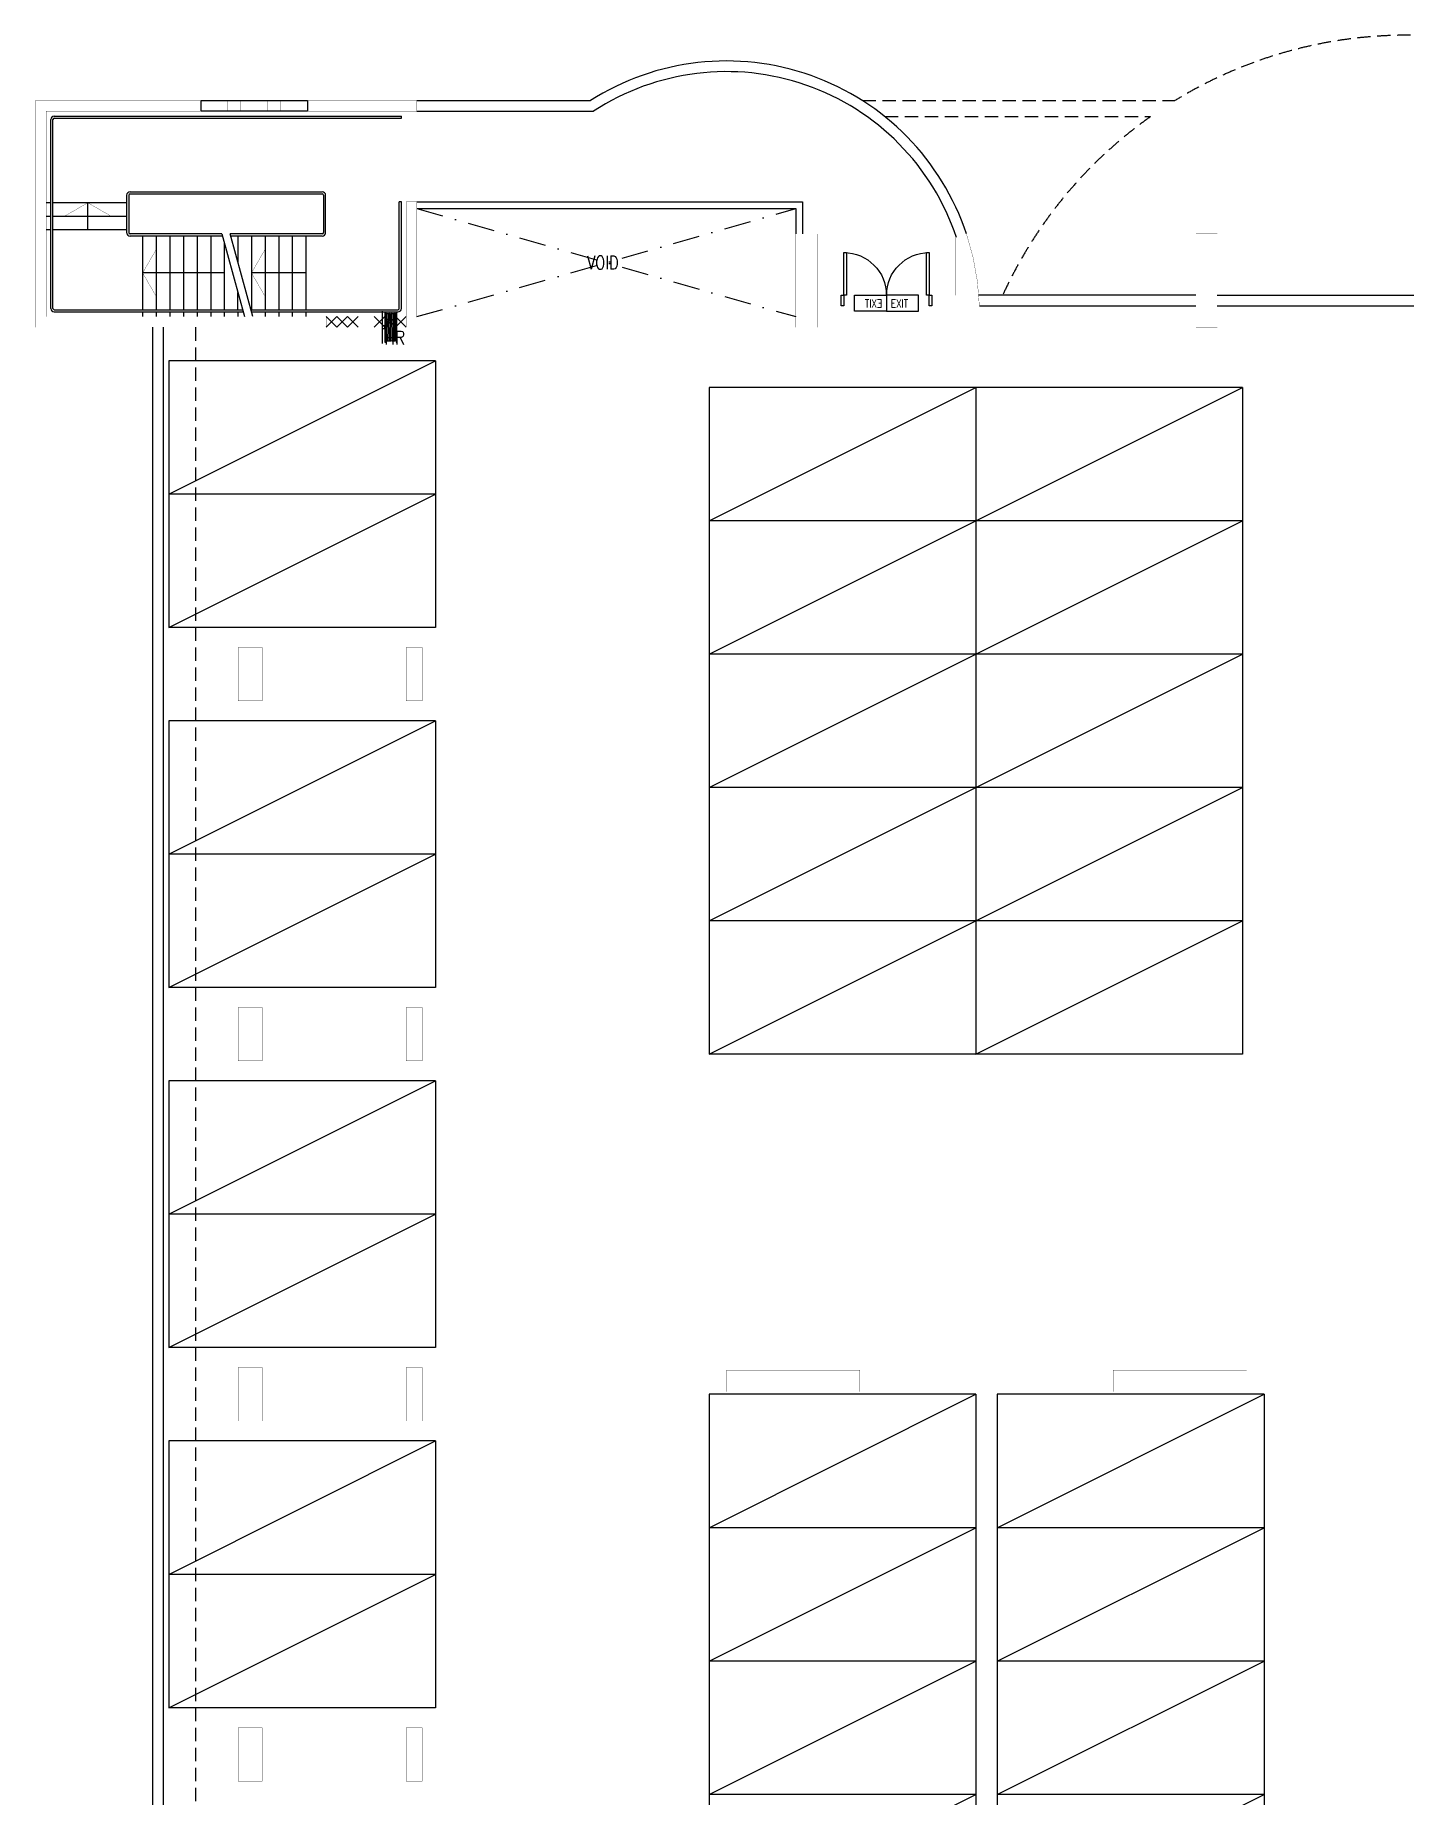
# Model space of a CAD drawing. Extents: x -163002 to 22103, y -103500 to 51643.
# Drawn here: x -127703 to -102000, y -60062 to -27025 of the extents above; entities that cross this region are included whole.
import ezdxf

# ---------------------------------------------------------------- set-up
doc = ezdxf.new("R2010")
doc.units = 0
doc.header["$LTSCALE"] = 1000
doc.header["$MEASUREMENT"] = 0
doc.linetypes.add('s1113a$0$DASHDOT', pattern=[1, 0.5, -0.25, 0, -0.25])
doc.linetypes.add('s1113a$0$HIDDEN', pattern=[0.375, 0.25, -0.125])
doc.layers.get('0').update_dxf_attribs({"linetype": 'CONTINUOUS'})
for name, color, linetype in [('s1113a$0$20', 1, 'CONTINUOUS'), ('s1113a$0$22', 14, 'CONTINUOUS'), ('s1113a$0$23', 14, 'CONTINUOUS'), ('s1113a$0$25', 7, 'CONTINUOUS'), ('s1113a$0$30', 7, 'CONTINUOUS'), ('s1113a$0$48', 2, 'CONTINUOUS'), ('s1113a$0$5', 7, 'CONTINUOUS'), ('s1113a$0$56', 7, 'CONTINUOUS'), ('s1113a$0$6', 7, 'CONTINUOUS')]:
    doc.layers.add(name, color=color, linetype=linetype)
doc.styles.add('s1113a$0$STANDARD', font='SIMPLEX')

# ---------------------------------------------------------------- blocks, each defined once
blk = doc.blocks.new('s1113a$0$HR')
at = {"layer": 's1113a$0$56', "color": 1, "linetype": 'Continuous'}
for p, q in [((-0.3, 0), (0.3, 0)), ((0.249, -0.0595), (-0.2491, -0.0671)), ((0.249, -0.0863), (-0.2491, -0.0939)), ((0.249, -0.1131), (-0.2491, -0.1207)), ((0.249, -0.1399), (-0.2491, -0.1475)), ((0.249, -0.1667), (-0.2491, -0.1743)), ((-0.2491, -0.201), (0.249, -0.1934)), ((0.249, -0.2202), (-0.2491, -0.2278)), ((0.249, -0.247), (-0.2491, -0.2546))]:
    blk.add_line(p, q, dxfattribs=at)
for points in [[(-0.275, -0.0575), (-0.275, -0.045), (0.275, -0.045), (0.275, -0.0575)], [(0.275, -0.2575), (0.275, -0.27), (-0.275, -0.27), (-0.275, -0.2575)], [(0.02, -0.0001), (0.02, -0.045), (-0.03, -0.045), (-0.03, -0.0001)]]:
    blk.add_lwpolyline(points, close=True, dxfattribs=at)
for centre, start, end in [((-0.2491, -0.08055), 89.999978, 269.999972), ((-0.2491, -0.107336), 89.999978, 269.999972), ((-0.2491, -0.134122), 89.999978, 269.999972), ((-0.2491, -0.160907), 89.999978, 269.999972), ((-0.2491, -0.187693), 89.999978, 269.999972), ((-0.2491, -0.214479), 89.999978, 269.999972), ((-0.2491, -0.241265), 89.999978, 269.999972), ((0.249, -0.07295), 270.000025, 90.000019), ((0.249, -0.099736), 270.000025, 90.000019), ((0.249, -0.126522), 270.000025, 90.000019), ((0.249, -0.153307), 270.000025, 90.000019), ((0.249, -0.180093), 270.000025, 90.000019), ((0.249, -0.206879), 270.000025, 90.000019), ((0.249, -0.233665), 270.000025, 90.000019)]:
    blk.add_arc(centre, 0.013393, start, end, dxfattribs=at)
blk = doc.blocks.new('s1113a$0$EXIT')
at = {"layer": 's1113a$0$56', "color": 1, "linetype": 'Continuous'}
blk.add_lwpolyline([(0, 0), (0.6, 0), (0.6, 0.3), (0, 0.3)], close=True, dxfattribs=at)
at = {"layer": 's1113a$0$56', "color": 1, "linetype": 'Continuous', "style": 's1113a$0$STANDARD', "width": 0.8}
blk.add_text('EXIT', height=0.15, dxfattribs=at).set_placement((0.0816, 0.0747))
blk = doc.blocks.new('s1113a$0$H450')
at = {"layer": 's1113a$0$22', "color": 1, "linetype": 'Continuous'}
for points in [[(0, 0.15), (0.15, 0), (0.3, 0.15), (0.45, 0)], [(0, 0), (0.15, 0.15), (0.3, 0), (0.45, 0.15)]]:
    blk.add_lwpolyline(points, dxfattribs=at)
blk = doc.blocks.new('s1113a$0$D1700A')
at = {"layer": 's1113a$0$30', "color": 14, "linetype": 'Continuous'}
for points in [[(0.05, 0.2), (0.1, 0.2), (0.1, 1), (0.05, 1)], [(1.6, 0.2), (1.65, 0.2), (1.65, 1), (1.6, 1)], [(0, 0), (0.05, 0), (0.05, 0.2), (0, 0.2)], [(1.65, 0), (1.7, 0), (1.7, 0.2), (1.65, 0.2)]]:
    blk.add_lwpolyline(points, close=True, dxfattribs=at)
for centre, start, end in [((0.05, 0.2), 0, 90), ((1.650003, 0.2), 90, 180)]:
    blk.add_arc(centre, 0.800001, start, end, dxfattribs=at)
blk = doc.blocks.new('s1113a')
at = {"layer": 's1113a$0$20', "color": 14, "linetype": 'Continuous', "const_width": 5}
for points in [[(-124599.9, -28449.9), (-124599.9, -28249.9), (-127700.3, -28249.9), (-127700.3, -32499.9), (-113449.9, -32499.9), (-113449.9, -32299.9), (-120550.3, -32299.9), (-120550.1, -30149.9), (-120750.1, -30149.9), (-120750.3, -32299.9), (-127500.3, -32299.9), (-127500.3, -28449.9), (-124599.9, -28449.9)], [(-122599.9, -28449.9), (-122599.9, -28249.9), (-120550.3, -28249.9), (-120550.3, -28449.9), (-122599.9, -28449.9)], [(-110009.3, -32099.9), (-110899.7, -32099.9), (-110899.7, -31899.9), (-110449.7, -31899.9), (-110449.7, -30749.9), (-110250.3, -30749.9)]]:
    blk.add_lwpolyline(points, dxfattribs=at)
at = {"layer": 's1113a$0$20', "color": 14, "linetype": 'Continuous'}
blk.add_lwpolyline([(-122599.9, -28450.3), (-124595.2, -28450.3), (-124595.2, -28250.1), (-122599.9, -28250.1)], close=True, dxfattribs=at)
at = {"layer": 's1113a$0$20', "color": 14, "linetype": 'Continuous', "const_width": 5}
for points in [[(-124099.9, -28450.3), (-123849.9, -28450.3), (-123849.9, -28250.3), (-124099.9, -28250.3)], [(-123349.9, -28450.3), (-123099.9, -28450.3), (-123099.9, -28250.3), (-123349.9, -28250.3)], [(-112599.7, -31899.9), (-113049.7, -31899.9), (-113049.7, -32099.9), (-112599.7, -32099.9)]]:
    blk.add_lwpolyline(points, close=True, dxfattribs=at)
blk.add_lwpolyline([(-110250.339, -30749.9, -0.072665), (-110009.273, -32099.9, -0.072665)], format="xyb", dxfattribs=at)
at = {"layer": 's1113a$0$20', "color": 2, "linetype": 'Continuous', "const_width": 5}
blk.add_lwpolyline([(-122249.9, -32499.9), (-120750.3, -32499.9), (-120750.3, -32299.9), (-122249.9, -32299.9)], close=True, dxfattribs=at)
at = {"layer": 's1113a$0$23', "color": 14, "linetype": 'Continuous'}
for p, q in [((-120550.1, -28249.9), (-117298.6, -28249.9)), ((-120550.3, -28449.9), (-117239.6, -28449.9)), ((-105949.9, -31899.9), (-110019.8, -31899.9)), ((-105549.9, -31899.9), (-98449.9, -31899.9)), ((-110009.3, -32099.9), (-105949.9, -32099.9)), ((-105549.9, -32099.9), (-98449.9, -32099.9)), ((-125499.9, -72499.9), (-125499.9, -32499.9)), ((-125299.9, -72499.9), (-125299.9, -32499.9))]:
    blk.add_line(p, q, dxfattribs=at)
at = {"layer": 's1113a$0$23', "color": 14, "linetype": 's1113a$0$HIDDEN'}
for p, q in [((-112201.2, -28249.9), (-106345.2, -28249.9)), ((-111782.4, -28549.9), (-106800.8, -28549.9))]:
    blk.add_line(p, q, dxfattribs=at)
at = {"layer": 's1113a$0$23', "color": 14, "linetype": 's1113a$0$DASHDOT'}
for p, q in [((-120550.1, -30274.9), (-113449.7, -32299.9)), ((-120550.1, -32299.9), (-113449.7, -30274.9))]:
    blk.add_line(p, q, dxfattribs=at)
at = {"layer": 's1113a$0$23', "color": 14, "linetype": 'Continuous'}
for points in [[(-120550.1, -30149.9), (-113324.7, -30149.9), (-113324.7, -30749.9)], [(-120550.1, -30274.9), (-113449.7, -30274.9), (-113449.9, -30749.9)]]:
    blk.add_lwpolyline(points, dxfattribs=at)
at = {"layer": 's1113a$0$23', "color": 14, "linetype": 's1113a$0$HIDDEN'}
blk.add_lwpolyline([(-124699.9, -32499.9), (-124699.9, -71149.9), (-123749.9, -71149.9)], dxfattribs=at)
for start, end in [(58.512383, 121.487608), (125.244928, 155.540272)]:
    blk.add_arc((-101999.9, -35344.259), 8319.359, start, end, dxfattribs=at)
at = {"layer": 's1113a$0$23', "color": 14, "linetype": 'Continuous'}
for radius, end in [(4743, 122.504622), (4543, 123.232697)]:
    blk.add_arc((-114749.9, -32249.9), radius, 18.436625, end, dxfattribs=at)
at = {"layer": 's1113a$0$25', "color": 10, "linetype": 'Continuous'}
for p, q in [((-127410.3, -32144.8), (-127410.3, -28605.1)), ((-127370.3, -32144.8), (-127370.3, -28605.1)), ((-127345.3, -28540.1), (-120840.1, -28539.4)), ((-127345.3, -28580.1), (-120840.1, -28579.4)), ((-120840.1, -28579.4), (-120840.1, -28539.4)), ((-120840.1, -28579.4), (-120840.1, -28539.4)), ((-125989.8, -30024.8), (-125989.8, -30724.8)), ((-125949.8, -30024.8), (-125949.8, -30724.8)), ((-125924.8, -29959.8), (-122325.3, -29959.8)), ((-125924.8, -29999.8), (-122325.3, -29999.8)), ((-122300.3, -30024.8), (-122300.3, -30724.8)), ((-122260.3, -30724.8), (-122260.3, -30024.8)), ((-127410.3, -30164.8), (-127500.3, -30164.8)), ((-125989.8, -30164.8), (-127370.3, -30164.8)), ((-126718.1, -30674.8), (-126718.1, -30164.8)), ((-120880.1, -32144.8), (-120879.9, -30149.9)), ((-120880.1, -32144.8), (-120880.1, -30149.9)), ((-120840.1, -30149.9), (-120880.1, -30149.9)), ((-120839.9, -30149.9), (-120879.9, -30149.9)), ((-120840.1, -32144.8), (-120839.9, -30149.9)), ((-120840.1, -32144.8), (-120840.1, -30149.9)), ((-127410.3, -30419.8), (-127500.3, -30419.8)), ((-127410.3, -30674.8), (-127500.3, -30674.8)), ((-125989.8, -30419.8), (-127370.3, -30419.8)), ((-125989.8, -30674.8), (-127370.3, -30674.8)), ((-124207.1, -30749.8), (-125924.8, -30749.8)), ((-124196.1, -30789.8), (-125924.8, -30789.8)), ((-125690.3, -30789.8), (-125690.3, -32169.8)), ((-125435.3, -30789.8), (-125435.3, -32169.8)), ((-125180.3, -30789.8), (-125180.3, -32169.8)), ((-124925.3, -30789.8), (-124925.3, -32169.8)), ((-124670.3, -30789.8), (-124670.3, -32169.8)), ((-124415.3, -30789.8), (-124415.3, -32169.8)), ((-124207.1, -30749.8), (-123781.1, -32299.9)), ((-124160.3, -30920.1), (-124160.3, -32169.8)), ((-123625.8, -32299.8), (-124051.8, -30749.8)), ((-122325.3, -30749.8), (-124051.8, -30749.8)), ((-122325.3, -30789.8), (-124040.8, -30789.8)), ((-123905.3, -30789.8), (-123905.3, -31282.8)), ((-123650.3, -30789.8), (-123650.3, -32169.8)), ((-123395.3, -30789.8), (-123395.3, -32169.8)), ((-123140.3, -30789.8), (-123140.3, -32169.8)), ((-122885.3, -30789.8), (-122885.3, -32169.8)), ((-122630.3, -30789.8), (-122630.3, -32169.8)), ((-124160.3, -31479.8), (-125690.3, -31479.8)), ((-122630.3, -31479.8), (-123650.3, -31479.8)), ((-123905.3, -32169.8), (-123905.3, -31848)), ((-127345.3, -32169.8), (-123815.9, -32169.8)), ((-127345.3, -32209.8), (-123805.2, -32209.8)), ((-125690.3, -32209.8), (-125690.3, -32299.8)), ((-125435.3, -32209.8), (-125435.3, -32299.8)), ((-125180.3, -32209.8), (-125180.3, -32299.8)), ((-124925.3, -32209.8), (-124925.3, -32299.8)), ((-124670.3, -32209.8), (-124670.3, -32299.8)), ((-124415.3, -32209.8), (-124415.3, -32299.8)), ((-124160.3, -32209.8), (-124160.3, -32299.8)), ((-123905.3, -32209.8), (-123905.3, -32299.8)), ((-123660.6, -32169.8), (-120905.1, -32169.8)), ((-123649.9, -32209.8), (-120905.1, -32209.8)), ((-123395.3, -32209.8), (-123395.3, -32299.8)), ((-123140.3, -32209.8), (-123140.3, -32299.8)), ((-122885.3, -32209.8), (-122885.3, -32299.8)), ((-122630.3, -32209.8), (-122630.3, -32299.8))]:
    blk.add_line(p, q, dxfattribs=at)
at = {"layer": 's1113a$0$25', "color": 10, "linetype": 'Continuous', "const_width": 5}
for points in [[(-126718.1, -30164.8), (-127151.1, -30414.8)], [(-126718.1, -30164.8), (-126285.1, -30414.8)], [(-125440.3, -31046.8), (-125690.3, -31479.8)], [(-123400.3, -31046.8), (-123650.3, -31479.8)], [(-125440.3, -31912.8), (-125690.3, -31479.8)], [(-123400.3, -31912.8), (-123650.3, -31479.8)]]:
    blk.add_lwpolyline(points, dxfattribs=at)
at = {"layer": 's1113a$0$25', "color": 10, "linetype": 'Continuous'}
for centre, radius, start, end in [((-127345.3, -28605.1), 65, 90.005736, 179.999997), ((-127345.3, -28605.097), 25, 90.005619, 180), ((-125924.8, -30024.8), 65, 90, 180), ((-125924.8, -30024.8), 25, 90, 180), ((-122325.3, -30024.8), 65, 0, 90), ((-122325.3, -30024.8), 25, 0, 90), ((-125924.8, -30724.8), 65, 180, 270), ((-125924.8, -30724.8), 25, 180, 270), ((-122325.3, -30724.8), 25, 270, 0), ((-122325.3, -30724.8), 65, 270, 0), ((-127345.3, -32144.8), 65, 180, 270), ((-127345.3, -32144.8), 25, 180, 270), ((-120905.1, -32144.8), 25, 270, 0), ((-120905.1, -32144.8), 65, 270, 0), ((-120905.1, -32144.8), 25, 270, 0), ((-120905.1, -32144.8), 65, 270, 0)]:
    blk.add_arc(centre, radius, start, end, dxfattribs=at)
at = {"layer": 's1113a$0$5', "color": 1, "linetype": 'Continuous'}
for points in [[(-120200, -33124.9), (-120200, -35624.9), (-125200, -35624.9), (-120200, -33124.9), (-125200, -33124.9), (-125200, -35624.9)], [(-110075.1, -33624.9), (-110075.1, -36124.9), (-115075.1, -36124.9), (-110075.1, -33624.9), (-115075.1, -33624.9), (-115075.1, -36124.9)], [(-105075.1, -33624.9), (-105075.1, -36124.9), (-110075.1, -36124.9), (-105075.1, -33624.9), (-110075.1, -33624.9), (-110075.1, -36124.9)], [(-120200, -35624.9), (-120200, -38124.9), (-125200, -38124.9), (-120200, -35624.9), (-125200, -35624.9), (-125200, -38124.9)], [(-110075.1, -36124.9), (-110075.1, -38624.9), (-115075.1, -38624.9), (-110075.1, -36124.9), (-115075.1, -36124.9), (-115075.1, -38624.9)], [(-105075.1, -36124.9), (-105075.1, -38624.9), (-110075.1, -38624.9), (-105075.1, -36124.9), (-110075.1, -36124.9), (-110075.1, -38624.9)], [(-110075.1, -38624.9), (-110075.1, -41124.9), (-115075.1, -41124.9), (-110075.1, -38624.9), (-115075.1, -38624.9), (-115075.1, -41124.9)], [(-105075.1, -38624.9), (-105075.1, -41124.9), (-110075.1, -41124.9), (-105075.1, -38624.9), (-110075.1, -38624.9), (-110075.1, -41124.9)], [(-120200, -39874.9), (-120200, -42374.9), (-125200, -42374.9), (-120200, -39874.9), (-125200, -39874.9), (-125200, -42374.9)], [(-110075.1, -41124.9), (-110075.1, -43624.9), (-115075.1, -43624.9), (-110075.1, -41124.9), (-115075.1, -41124.9), (-115075.1, -43624.9)], [(-105075.1, -41124.9), (-105075.1, -43624.9), (-110075.1, -43624.9), (-105075.1, -41124.9), (-110075.1, -41124.9), (-110075.1, -43624.9)], [(-120200, -42374.9), (-120200, -44874.9), (-125200, -44874.9), (-120200, -42374.9), (-125200, -42374.9), (-125200, -44874.9)], [(-110075.1, -43624.9), (-110075.1, -46124.9), (-115075.1, -46124.9), (-110075.1, -43624.9), (-115075.1, -43624.9), (-115075.1, -46124.9)], [(-105075.1, -43624.9), (-105075.1, -46124.9), (-110075.1, -46124.9), (-105075.1, -43624.9), (-110075.1, -43624.9), (-110075.1, -46124.9)], [(-120200, -46624.9), (-120200, -49124.9), (-125200, -49124.9), (-120200, -46624.9), (-125200, -46624.9), (-125200, -49124.9)], [(-120200, -49124.9), (-120200, -51624.9), (-125200, -51624.9), (-120200, -49124.9), (-125200, -49124.9), (-125200, -51624.9)], [(-110074.9, -52499.9), (-110074.9, -54999.9), (-115074.9, -54999.9), (-110074.9, -52499.9), (-115074.9, -52499.9), (-115074.9, -54999.9)], [(-104674.9, -52499.9), (-104674.9, -54999.9), (-109674.9, -54999.9), (-104674.9, -52499.9), (-109674.9, -52499.9), (-109674.9, -54999.9)], [(-120200, -53374.9), (-120200, -55874.9), (-125200, -55874.9), (-120200, -53374.9), (-125200, -53374.9), (-125200, -55874.9)], [(-110074.9, -54999.9), (-110074.9, -57499.9), (-115074.9, -57499.9), (-110074.9, -54999.9), (-115074.9, -54999.9), (-115074.9, -57499.9)], [(-104674.9, -54999.9), (-104674.9, -57499.9), (-109674.9, -57499.9), (-104674.9, -54999.9), (-109674.9, -54999.9), (-109674.9, -57499.9)], [(-120200, -55874.9), (-120200, -58374.9), (-125200, -58374.9), (-120200, -55874.9), (-125200, -55874.9), (-125200, -58374.9)], [(-110074.9, -57499.9), (-110074.9, -59999.9), (-115074.9, -59999.9), (-110074.9, -57499.9), (-115074.9, -57499.9), (-115074.9, -59999.9)], [(-104674.9, -57499.9), (-104674.9, -59999.9), (-109674.9, -59999.9), (-104674.9, -57499.9), (-109674.9, -57499.9), (-109674.9, -59999.9)], [(-110074.9, -59999.9), (-110074.9, -62499.9), (-115074.9, -62499.9), (-110074.9, -59999.9), (-115074.9, -59999.9), (-115074.9, -62499.9)], [(-104674.9, -59999.9), (-104674.9, -62499.9), (-109674.9, -62499.9), (-104674.9, -59999.9), (-109674.9, -59999.9), (-109674.9, -62499.9)]]:
    blk.add_lwpolyline(points, dxfattribs=at)
at = {"layer": 's1113a$0$6', "color": 14, "linetype": 'Continuous', "const_width": 5}
for points in [[(-113449.9, -32499.9), (-113049.9, -32499.9), (-113049.9, -30749.9), (-113449.9, -30749.9)], [(-123899.9, -39499.9), (-123449.9, -39499.9), (-123449.9, -38499.9), (-123899.9, -38499.9)], [(-120749.9, -39499.9), (-120449.9, -39499.9), (-120449.9, -38499.9), (-120749.9, -38499.9)], [(-123899.9, -46249.9), (-123449.9, -46249.9), (-123449.9, -45249.9), (-123899.9, -45249.9)], [(-120749.9, -46249.9), (-120449.9, -46249.9), (-120449.9, -45249.9), (-120749.9, -45249.9)], [(-123899.9, -52999.9), (-123449.9, -52999.9), (-123449.9, -51999.9), (-123899.9, -51999.9)], [(-120749.9, -52999.9), (-120449.9, -52999.9), (-120449.9, -51999.9), (-120749.9, -51999.9)], [(-112249.9, -52449.9), (-114749.9, -52449.9), (-114749.9, -52049.9), (-112249.9, -52049.9)], [(-104999.9, -52449.9), (-107499.9, -52449.9), (-107499.9, -52049.9), (-104999.9, -52049.9)], [(-123899.9, -59749.9), (-123449.9, -59749.9), (-123449.9, -58749.9), (-123899.9, -58749.9)], [(-120749.9, -59749.9), (-120449.9, -59749.9), (-120449.9, -58749.9), (-120749.9, -58749.9)]]:
    blk.add_lwpolyline(points, close=True, dxfattribs=at)
for points in [[(-105949.9, -30745.6), (-105549.9, -30745.6)], [(-105949.9, -32495.6), (-105949.9, -30745.6)], [(-105949.9, -30745.6), (-105549.9, -30745.6)], [(-105549.9, -30745.6), (-105549.9, -32495.6)], [(-105549.9, -32495.6), (-105949.9, -32495.6)]]:
    blk.add_lwpolyline(points, dxfattribs=at)
at = {"xscale": 999.9979999999999, "yscale": -999.9979999999999, "zscale": 1000}
for name, p, rotation in [('s1113a$0$D1700A', (-110899.7, -32099.9), 180), ('s1113a$0$EXIT', (-111749.7, -32199.9), 180), ('s1113a$0$HR', (-121199.5, -32499.9), 270)]:
    blk.add_blockref(name, p, dxfattribs=dict(at, rotation=rotation))
at = {"zscale": 1000}
for name, p, xscale, yscale in [('s1113a$0$EXIT', (-111749.9, -32199.9), 999.9979999999999, 999.9979999999999), ('s1113a$0$H450', (-122249.9, -32499.9), 1332.997, 1332.997), ('s1113a$0$H450', (-121350.1, -32499.9), 1332.997, 1332.997)]:
    blk.add_blockref(name, p, dxfattribs=dict(at, xscale=xscale, yscale=yscale))
at = {"layer": 's1113a$0$48', "color": 14, "linetype": 'Continuous', "style": 's1113a$0$STANDARD', "width": 0.8}
blk.add_text('VOID', height=250, dxfattribs=at).set_placement((-117363.7, -31412.4))
at = {"layer": 's1113a$0$56', "color": 1, "linetype": 'Continuous', "style": 's1113a$0$STANDARD', "width": 0.84}
blk.add_text('HR', height=250, dxfattribs=at).set_placement((-121161.5, -32818.9))

msp = doc.modelspace()

# ---------------------------------------------------------------- block references
msp.add_blockref('s1113a', (0, 0))

doc.saveas('drawing.dxf')
